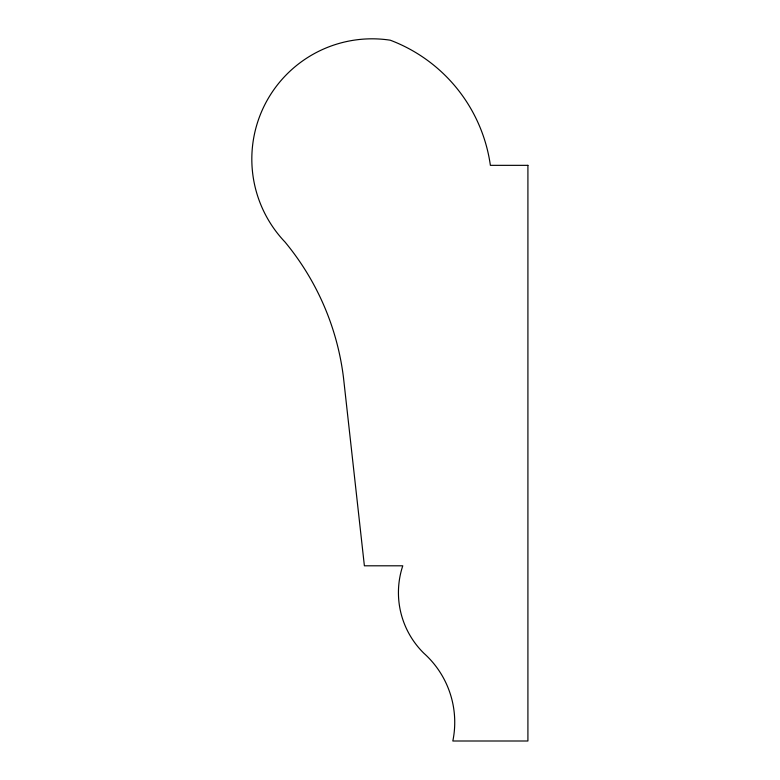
<?xml version="1.0" encoding="UTF-8"?>
<svg xmlns="http://www.w3.org/2000/svg" width="780" height="780" viewBox="0 0 780 780"><rect width="100%" height="100%" fill="white"/><g stroke="black" fill="none" stroke-linecap="round" stroke-linejoin="round"><path stroke-width="1.17" d="M527.914 165.341L490.376 165.341A157.268 157.268 0 0 0 390.263 40.199A120.257 120.257 0 0 0 285.031 242.044A262.918 262.918 0 0 1 343.522 377.93L364.387 565.802L402.773 565.802A84.991 84.991 0 0 0 423.842 653.221A92.674 92.674 0 0 1 452.829 741L527.914 741L527.914 165.341"/></g></svg>
